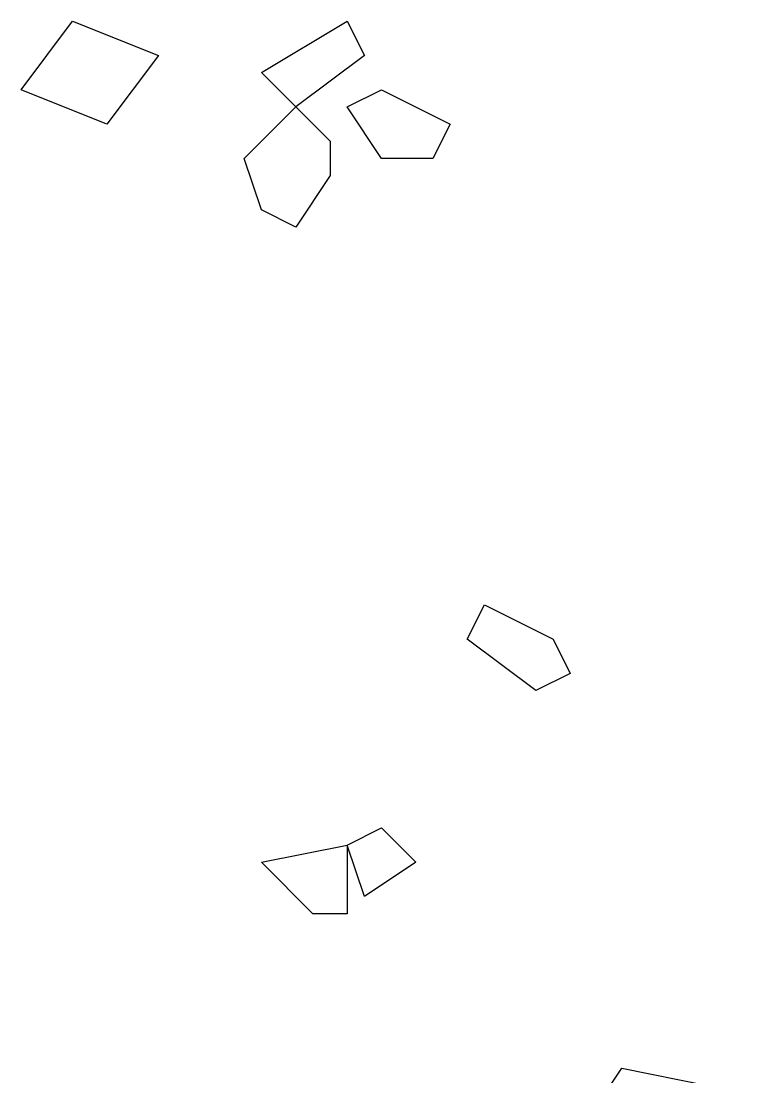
# Model space of a CAD drawing. Header units: metres. Extents: x 2 to 211, y -2073 to -1659.
# Drawn here: x 105 to 147, y -1880.5 to -1819 of the extents above; entities that cross this region are included whole.
import ezdxf

# ---------------------------------------------------------------- set-up
doc = ezdxf.new("R2010")
doc.units = ezdxf.units.M
doc.header["$LTSCALE"] = 25
doc.header["$MEASUREMENT"] = 0
doc.layers.add('STEINE', color=4, linetype='CONTINUOUS')

msp = doc.modelspace()

# ---------------------------------------------------------------- linework, layer by layer
at = {"layer": 'STEINE'}
for points in [[(105, -1823), (108, -1819), (113, -1821), (110, -1825), (105, -1823)], [(121, -1824), (119, -1822), (124, -1819), (125, -1821), (121, -1824)], [(126, -1827), (124, -1824), (126, -1823), (130, -1825), (129, -1827), (126, -1827)], [(121, -1831), (119, -1830), (118, -1827), (121, -1824), (123, -1826), (123, -1828), (121, -1831)], [(137, -1857), (135, -1858), (131, -1855), (132, -1853), (136, -1855), (137, -1857)], [(128, -1868), (125, -1870), (124, -1867), (126, -1866), (128, -1868), (125, -1870)], [(124, -1871), (122, -1871), (119, -1868), (124, -1867), (124, -1871)], [(146, -1887), (138, -1883), (140, -1880), (145, -1881), (147, -1884), (146, -1887)]]:
    msp.add_lwpolyline(points, dxfattribs=at)

doc.saveas('drawing.dxf')
